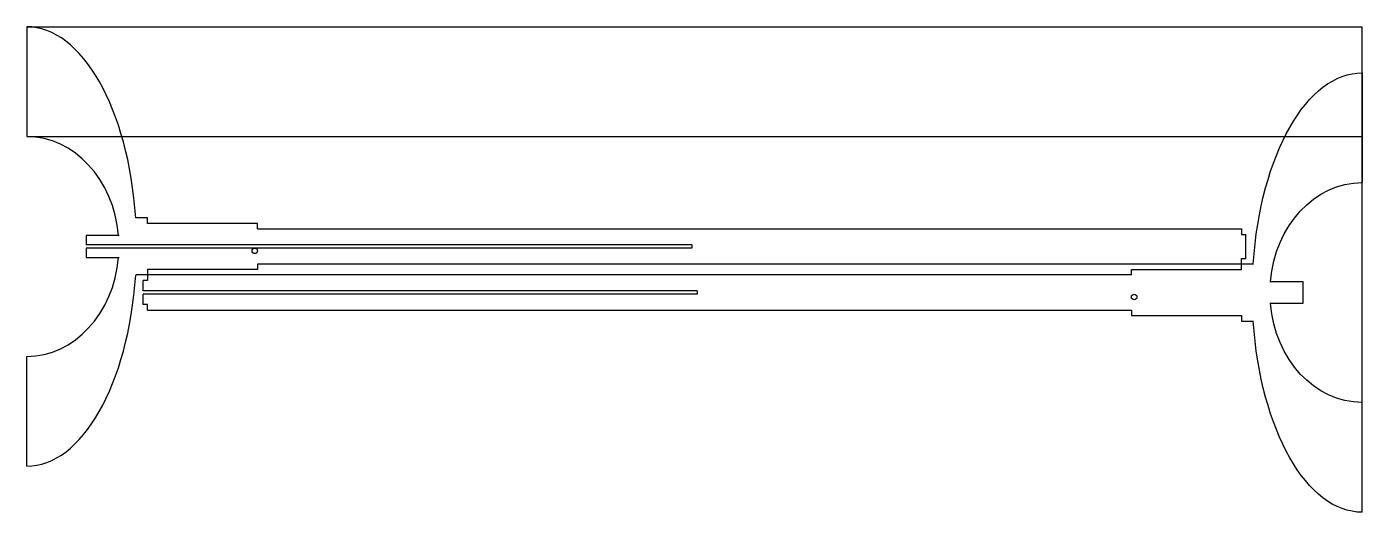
# Model space of a CAD drawing. Header units: inches. Extents: x 12 to 1227, y 37 to 479.
import ezdxf

# ---------------------------------------------------------------- set-up
doc = ezdxf.new("R2010")
doc.units = ezdxf.units.IN
doc.header["$MEASUREMENT"] = 0
doc.layers.add('Guide', color=1, linetype='Continuous')

msp = doc.modelspace()

# ---------------------------------------------------------------- linework, layer by layer
for p, q in [((12, 479), (12, 379)), ((1227, 437.1), (1227, 337.1)), ((112, 305), (111.2, 305)), ((122, 305), (112, 305)), ((122, 300), (122, 305)), ((222, 300), (122, 300)), ((222, 295), (222, 300)), ((222, 295), (1117, 295)), ((1117, 295), (1117, 290)), ((96, 289), (66, 289)), ((66, 289), (66, 280.6)), ((617, 280.6), (66, 280.6)), ((617, 280.6), (617, 277.5)), ((1117, 290), (1121, 290)), ((1121, 268), (1121, 290)), ((66, 277.5), (66, 269)), ((617, 277.5), (66, 277.5)), ((66, 269), (96, 269)), ((1117, 263), (1117, 268)), ((1117, 268), (1121, 268)), ((222, 258), (122, 258.1)), ((122, 258.1), (122, 253.1)), ((1117, 263), (222, 263)), ((222, 263), (222, 258)), ((1017, 253.1), (1017, 258.1)), ((1017, 258.1), (1117, 258.1)), ((1117, 258.1), (1117, 263.1)), ((1117, 263.1), (1127, 263.1)), ((1127, 263.1), (1127.9, 263.1)), ((112, 253.1), (111.2, 253.1)), ((122, 253.1), (112, 253.1)), ((122, 248.1), (118, 248.1)), ((118, 238.7), (118, 248.1)), ((1017, 253.1), (122, 253.1)), ((122, 253.1), (122, 248.1)), ((1143, 247), (1173, 247)), ((1173, 247), (1173, 227)), ((622, 238.7), (118, 238.7)), ((118, 226.1), (118, 235.5)), ((622, 235.5), (118, 235.5)), ((622, 238.7), (622, 235.5)), ((122, 226.1), (118, 226.1)), ((122, 221.1), (122, 226.1)), ((122, 221.1), (1017, 221.1)), ((1017, 221.1), (1017, 216.1)), ((1173, 227), (1143, 227.1)), ((1017, 216.1), (1117, 216.1)), ((1117, 216.1), (1117, 211.1)), ((1117, 211.1), (1127, 211.1)), ((1127, 211.1), (1127.9, 211.1)), ((12, 79), (12, 179)), ((1227, 37.1), (1227, 137.1))]:
    msp.add_line(p, q)
for centre in [(219.5, 275), (1019.5, 233)]:
    msp.add_circle(centre, 2.5)
for major_axis, ratio, start_param, end_param in [((0, -200), 0.5, 7.984351, 9.424778), ((0, -100), 0.84, 1.67061, 3.141593), ((0, -100), 0.84, 0, 1.470624), ((0, -200), 0.5, 6.283185, 7.72379)]:
    msp.add_ellipse((12, 279), major_axis=major_axis, ratio=ratio, start_param=start_param, end_param=end_param)
at = {"extrusion": (0, 0, -1)}
for major_axis, ratio, start_param, end_param in [((0, -200), 0.5, 7.984351, 9.424778), ((0, -100), 0.84, 1.67061, 3.141593), ((0, -100), 0.84, 0, 1.470624), ((0, -200), 0.5, 6.283185, 7.72379)]:
    msp.add_ellipse((1227, 237.1), major_axis=major_axis, ratio=ratio, start_param=start_param, end_param=end_param, dxfattribs=at)
at = {"layer": 'Guide'}
for p, q in [((12, 479), (1227, 479)), ((1227, 37.1), (1227, 479)), ((12, 379), (1227, 379))]:
    msp.add_line(p, q, dxfattribs=at)

doc.saveas('drawing.dxf')
